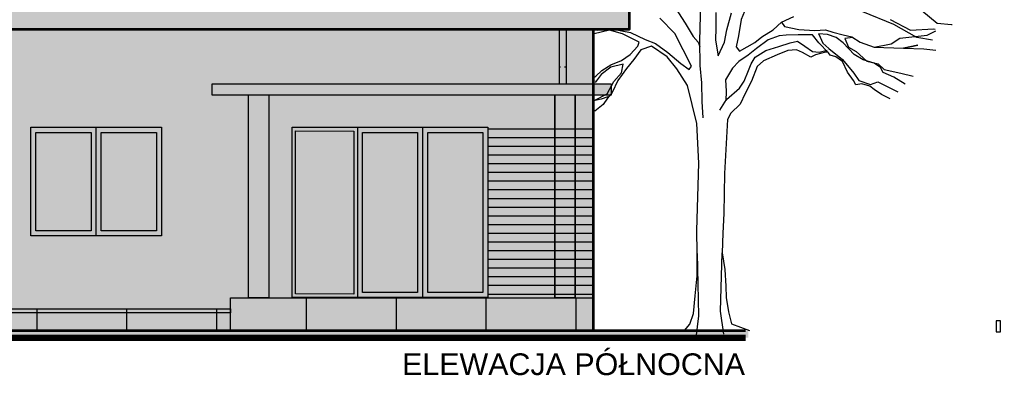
# Model space of a CAD drawing. Header units: millimetres. Extents: x -13512 to 8923, y -6533 to 5096.
# Drawn here: x -6463 to -5111, y -3148 to -2657 of the extents above; entities that cross this region are included whole.
import ezdxf

# ---------------------------------------------------------------- set-up
doc = ezdxf.new("R2010")
doc.units = ezdxf.units.MM
for name, color, linetype, lineweight in [('A-ELEWACJA CIENKA', 11, 'Continuous', 13), ('A-murowane', 3, 'Continuous', 35), ('A-RYS ELEWACJI', 30, 'Continuous', 35), ('A-wykończenie', 4, 'Continuous', 5), ('B-CEGŁA ale dr', 34, 'Continuous', 0), ('B-CIENIE', 251, 'Continuous', 0), ('B-DACHÓWKA', 250, 'Continuous', 0), ('B-materiały', 9, 'Continuous', 0), ('B-opis', 7, 'Continuous', 0), ('B-STOLARKA OKIENNA', 32, 'Continuous', 0), ('B-SZKŁO', 153, 'Continuous', 0)]:
    doc.layers.add(name, color=color, linetype=linetype, lineweight=lineweight)
doc.layers.add('B-BIAŁY ELEM', color=7, linetype='Continuous', lineweight=0, true_color=0xf0f0f0)
doc.styles.get("Standard").update_dxf_attribs({"font": 'arial.ttf'})

# ---------------------------------------------------------------- blocks, each defined once
blk = doc.blocks.new('A$C557A236E')
at = {"layer": 'B-materiały'}
for p, q in [((63.3, -524.4), (76.7, -544.7)), ((96.8, -569.4), (98.3, -517.4)), ((62.5, -559.1), (41.9, -537.8)), ((119.3, -530.3), (119.3, -551.5)), ((134.4, -553.9), (140.6, -530.8)), ((154.2, -540), (150.3, -562.4)), ((158.7, -528.8), (154.2, -540)), ((209.6, -543.6), (226.6, -535.5)), ((364.2, -546.6), (321.9, -529.3)), ((359.2, -539.8), (387.3, -554.5)), ((403, -527.6), (424.2, -545)), ((-43.8, -554.5), (-24.8, -552.9)), ((-24.8, -552.9), (1.6, -557.8)), ((76.7, -544.7), (87.8, -563.5)), ((119.3, -551.5), (118.6, -568.3)), ((131, -571.3), (134.4, -553.9)), ((182.7, -563.9), (198.1, -554)), ((198.1, -554), (209.6, -543.6)), ((209.6, -543.6), (213.7, -549.7)), ((213.7, -549.7), (233.3, -553.7)), ((233.3, -553.7), (255.7, -554.8)), ((255.7, -554.8), (270.2, -553.9)), ((270.2, -553.9), (280.3, -557.5)), ((396.1, -564.8), (364.2, -546.6)), ((387.3, -554.5), (419.2, -552.6)), ((419.2, -552.6), (421.2, -553.2)), ((424.2, -545), (444, -546.6)), ((444, -546.6), (444.8, -546.5)), ((-27.5, -554.6), (-48.7, -559.6)), ((-9.5, -559.7), (-27.5, -554.6)), ((13.6, -570.9), (-9.5, -559.7)), ((1.6, -557.8), (21.9, -567.3)), ((21.9, -567.3), (36, -573.1)), ((85.4, -604.3), (62.5, -559.1)), ((87.8, -563.5), (94.6, -571.1)), ((150.3, -562.4), (147.3, -577.6)), ((172.9, -571.4), (182.7, -563.9)), ((206.2, -562.2), (191.2, -568.1)), ((216.2, -561.4), (206.2, -562.2)), ((232.4, -560.9), (216.2, -561.4)), ((252.5, -561), (232.4, -560.9)), ((261.1, -572), (252.5, -561)), ((273.1, -560.5), (260.8, -559.7)), ((260.8, -559.7), (260.9, -560.2)), ((260.9, -560.2), (266.5, -572.5)), ((285, -564.7), (273.1, -560.5)), ((280.3, -557.5), (294.4, -561.1)), ((294.7, -572.2), (285, -564.7)), ((294.4, -561.1), (306.7, -563.6)), ((307.9, -564.6), (296.8, -566)), ((296.8, -566), (302.1, -578.2)), ((306.7, -563.6), (318.1, -571.1)), ((360.6, -573.4), (372.7, -565.8)), ((372.7, -565.8), (410.4, -561.3)), ((417.7, -568.3), (396.1, -564.8)), ((410.4, -561.3), (422.4, -555.3)), ((1.2, -588), (11.5, -576.5)), ((11.5, -576.5), (13.6, -570.9)), ((30.5, -576.6), (15.6, -581.5)), ((52.1, -591.2), (30.5, -576.6)), ((36, -573.1), (53.1, -585.5)), ((94.6, -571.1), (97, -577.1)), ((97.7, -603.4), (96.8, -569.4)), ((118.6, -568.3), (122.5, -590)), ((122.5, -590), (131, -571.3)), ((147.3, -577.6), (151.9, -583.6)), ((151.9, -583.6), (172.9, -571.4)), ((175.3, -579.7), (163.8, -588.9)), ((191.2, -568.1), (175.3, -579.7)), ((188.2, -582.7), (206, -577.3)), ((206, -577.3), (221.5, -571.8)), ((221.5, -571.8), (231.5, -569.9)), ((231.5, -569.9), (241.7, -576.4)), ((241.7, -576.4), (252.5, -583.9)), ((274.3, -585.6), (261.1, -572)), ((266.5, -572.5), (274.9, -579.7)), ((274.9, -579.7), (293.6, -595.2)), ((309.6, -588.1), (294.7, -572.2)), ((302.1, -578.2), (312.3, -584.1)), ((318.1, -571.1), (337.3, -577.9)), ((337.3, -577.9), (360.6, -573.4)), ((337.3, -577.9), (377.8, -579.4)), ((377.8, -579.4), (397.6, -575.1)), ((397.6, -575.1), (377.8, -579.4)), ((377.8, -579.4), (405.6, -580.2)), ((405.6, -580.2), (422.4, -582.1)), ((-10.9, -596.6), (1.2, -588)), ((15.6, -581.5), (5.9, -595.1)), ((65.4, -608.1), (52.1, -591.2)), ((53.1, -585.5), (70.8, -600.7)), ((163.8, -588.9), (150.6, -597.6)), ((168, -601.1), (173.4, -592)), ((173.4, -592), (188.2, -582.7)), ((203.5, -588.5), (184.7, -596.8)), ((218.4, -582.5), (203.5, -588.5)), ((230.1, -581.7), (218.4, -582.5)), ((238.6, -585.4), (230.1, -581.7)), ((249.9, -591.8), (238.6, -585.4)), ((256.5, -588.8), (249.9, -591.8)), ((252.5, -583.9), (261.5, -584.8)), ((270.4, -585.1), (256.5, -588.8)), ((261.5, -584.8), (272.6, -582.3)), ((274, -585.1), (270.4, -585.1)), ((276.7, -588.9), (274.3, -585.6)), ((284.5, -591.5), (276.7, -588.9)), ((293.6, -598), (284.5, -591.5)), ((322.1, -595.6), (309.6, -588.1)), ((312.3, -584.1), (327.1, -597.1)), ((-25.7, -605.4), (-38.9, -615.8)), ((-37.9, -610.2), (-25.8, -602.6)), ((-25.8, -602.6), (-10.9, -596.6)), ((-8.5, -601.6), (-25.7, -605.4)), ((-3.9, -607.6), (-15.8, -624.1)), ((-11, -613.4), (-8.5, -601.6)), ((5.9, -595.1), (-3.9, -607.6)), ((79.9, -630.7), (65.4, -608.1)), ((70.8, -600.7), (82.2, -608.8)), ((82.2, -608.8), (85.4, -604.3)), ((100, -627.4), (97.7, -603.4)), ((141.9, -606.8), (132.3, -623.1)), ((150.6, -597.6), (141.9, -606.8)), ((164.3, -610.1), (168, -601.1)), ((175.9, -604.8), (168.1, -625.1)), ((184.7, -596.8), (175.9, -604.8)), ((293.6, -595.2), (309.1, -613.8)), ((300.7, -612.3), (293.6, -598)), ((337.3, -600.2), (322.1, -595.6)), ((327.1, -597.1), (342.9, -601.2)), ((345.8, -606.1), (337.3, -600.2)), ((342.9, -601.2), (350.9, -608.8)), ((349.9, -612.8), (345.8, -606.1)), ((-49, -619.8), (-46.1, -618.2)), ((-38.9, -615.8), (-47, -626.6)), ((-46.1, -618.2), (-37.9, -610.2)), ((-21.3, -625.4), (-11, -613.4)), ((158, -624.8), (164.3, -610.1)), ((308.8, -623.8), (300.7, -612.3)), ((309.1, -613.8), (316.1, -624.2)), ((364.6, -619.6), (349.9, -612.8)), ((350.9, -608.8), (373.9, -613.8)), ((380, -629), (364.6, -619.6)), ((373.9, -613.8), (391.2, -617.9)), ((-30.9, -642.4), (-21.3, -625.4)), ((-15.8, -624.1), (-23.7, -640.5)), ((93, -683.4), (79.9, -630.7)), ((100.1, -653.1), (100, -627.4)), ((132.3, -623.1), (133.3, -638.8)), ((134, -650.2), (151.5, -634.5)), ((151.5, -634.5), (158, -624.8)), ((168.1, -625.1), (159.6, -642.1)), ((311.8, -629.9), (308.8, -623.8)), ((320.1, -628.6), (311.8, -629.9)), ((316.1, -624.2), (332.4, -629.4)), ((331.4, -631.7), (320.1, -628.6)), ((337.1, -636.5), (331.4, -631.7)), ((332.4, -629.4), (342.4, -625.8)), ((342.4, -625.8), (364.4, -637)), ((-47.7, -651.3), (-30.9, -642.4)), ((-29.7, -646.3), (-39.1, -649.9)), ((-30.2, -648.5), (-36.2, -657.1)), ((-23.7, -640.5), (-30.2, -648.5)), ((133.3, -638.8), (132.9, -652)), ((159.6, -642.1), (152.7, -656.8)), ((347.3, -643.5), (337.1, -636.5)), ((359.5, -649.5), (347.3, -643.5)), ((364.4, -637), (369.7, -639.4)), ((-39.1, -649.9), (-51.4, -652.4)), ((-36.2, -657.1), (-47.7, -666.3)), ((101.7, -675.4), (100.1, -653.1)), ((124.4, -664.8), (134, -650.2)), ((152.7, -656.8), (139.6, -668.9)), ((139.6, -668.9), (135.3, -677.9)), ((95.5, -738.1), (93, -683.4)), ((135.3, -677.9), (130.8, -752.4)), ((92.8, -830.9), (95.5, -738.1)), ((130.8, -752.4), (130.2, -807.6)), ((130.2, -807.6), (128.6, -834.5)), ((93.5, -861.6), (92.8, -830.9)), ((128.6, -834.5), (127.6, -861.9)), ((93.2, -893.5), (93.5, -861.6)), ((94.6, -904.6), (93.6, -862.7)), ((125.7, -942.4), (127.6, -861.9)), ((127.6, -861.9), (131.6, -884.7)), ((131.6, -884.7), (132.7, -907.6)), ((90.6, -920.9), (93.2, -893.5)), ((95.7, -948.7), (94.6, -904.6)), ((132.7, -907.6), (133.1, -923.2)), ((88.4, -945.5), (90.6, -920.9)), ((133.1, -923.2), (136.4, -943.2)), ((83.2, -960.2), (88.4, -945.5)), ((129.9, -974.1), (125.7, -942.4)), ((136.4, -943.2), (140.7, -959.9)), ((92, -979), (95.7, -948.7)), ((76.1, -968.8), (83.2, -960.2)), ((140.7, -959.9), (165.5, -968.8))]:
    blk.add_line(p, q, dxfattribs=at)

msp = doc.modelspace()

# ---------------------------------------------------------------- hatches: boundary and pattern name
at = {"layer": 'A-ELEWACJA CIENKA'}
h = msp.add_hatch(dxfattribs=at)
h.set_pattern_fill('ANGLE', color=256)
h.set_pattern_definition([(0, (8985.34, 2658.096), (0, 6.985), [5.08, -1.905]), (90, (8985.34, 2658.096), (-6.985, 4e-16), [5.08, -1.905])])
h.paths.add_polyline_path([(-5719.21, -2722.23), (-5709.21, -2722.23), (-5709.21, -2723.51), (-5719.21, -2723.51)])
h.paths.add_polyline_path([(-5709.21, -2722.23), (-5708.12, -2722.23), (-5708.12, -2723.51), (-5709.21, -2723.51)])
h.paths.add_polyline_path([(-5720.36, -2722.23), (-5719.21, -2722.23), (-5719.21, -2723.51), (-5720.36, -2723.51)])
at = {"layer": 'A-ELEWACJA CIENKA', "transparency": 33554643}
h = msp.add_hatch(dxfattribs=at)
h.set_pattern_fill('_USER', color=256, scale=12, pattern_type=0)
h.set_pattern_definition([(0, (0, 0), (0, 12), [])])
h.paths.add_polyline_path([(-5672.53, -2804.83), (-5817.46, -2805.32), (-6087.33, -2806.56), (-6087.4, -2805.94), (-5817.4, -2805.94), (-5817.4, -3041.37), (-5672.4, -3041.37)])
at = {"layer": 'A-ELEWACJA CIENKA', "true_color": 0x3b3b3b}
h = msp.add_hatch(color=250, dxfattribs=at)
h.dxf.hatch_style = 1
h.paths.add_polyline_path([(-6449.41, -2955.94), (-6264.67, -2955.94), (-6264.67, -2958.94), (-6449.51, -2958.94), (-6449.4, -2958.94), (-6449.4, -2955.94)])
at = {"layer": 'A-ELEWACJA CIENKA'}
h = msp.add_hatch(dxfattribs=at)
h.set_pattern_fill('LINE', color=256, scale=39, angle=90)
h.paths.add_polyline_path([(-5719.21, -3041.37), (-6172.4, -3041.37), (-6172.4, -3086.37), (-5672.4, -3086.37), (-5672.4, -3041.37), (-5709.21, -3041.37), (-5709.21, -3066.02), (-5719.21, -3066.02)])
h = msp.add_hatch(dxfattribs=at)
h.set_pattern_fill('LINE', color=256, scale=39, angle=90)
h.paths.add_polyline_path([(-6172.4, -3056.37), (-6962.4, -3056.37), (-6962.4, -3086.37), (-6172.4, -3086.37)])
h.paths.add_polyline_path([(-6962.4, -3056.37), (-6962.4, -3061.92)])
at = {"layer": 'A-murowane'}
h = msp.add_hatch(color=256, dxfattribs=at)
h.dxf.hatch_style = 1
h.paths.add_polyline_path([(-6128.97, -2740.77), (-5666.91, -2740.77), (-5666.91, -2743.42), (-6128.97, -2743.42)])
h.paths.add_polyline_path([(-6522.97, -2740.87), (-6128.97, -2740.66), (-6128.97, -2743.42), (-6522.97, -2743.42)])
h.paths.add_polyline_path([(-6977.4, -2740.77), (-6522.97, -2740.77), (-6522.97, -2743.42), (-6977.4, -2743.42)])
at = {"layer": 'B-BIAŁY ELEM', "transparency": 33554687}
h = msp.add_hatch(color=256, dxfattribs=at)
h.dxf.hatch_style = 1
h.paths.add_polyline_path([(-5672.4, -2670.37), (-6126.4, -2670.37), (-6972.4, -2670.37), (-6972.4, -2804.37), (-6972.4, -2954.37), (-6972.4, -3056.37), (-6962.4, -3056.37), (-6172.4, -3056.37), (-6172.4, -3041.37), (-6087.4, -3041.37), (-6087.4, -2805.94), (-6087.4, -2806.69), (-5672.4, -2805.19)])
h.paths.add_polyline_path([(-6722.4, -2805.94), (-6722.4, -2955.94), (-6812.4, -2955.94), (-6812.4, -2805.94)], flags=16)
h.paths.add_polyline_path([(-6729.4, -2812.94), (-6729.4, -2948.94), (-6805.4, -2948.94), (-6805.4, -2812.94)], flags=0)
h.paths.add_polyline_path([(-6447.4, -2805.94), (-6267.4, -2805.94), (-6267.4, -2955.94), (-6447.4, -2955.94)], flags=16)
h.paths.add_polyline_path([(-6440.4, -2812.94), (-6364.4, -2812.94), (-6364.4, -2948.94), (-6440.4, -2948.94)], flags=0)
h.paths.add_polyline_path([(-6350.4, -2812.94), (-6274.4, -2812.94), (-6274.4, -2948.94), (-6350.4, -2948.94)], flags=0)
at = {"layer": 'B-CEGŁA ale dr'}
h = msp.add_hatch(color=256, dxfattribs=at)
h.dxf.hatch_style = 1
h.paths.add_polyline_path([(-6197.4, -2745.8), (-5647.4, -2745.8), (-5647.4, -2761.8), (-6197.4, -2761.8)])
h = msp.add_hatch(color=256, dxfattribs=at)
h.dxf.hatch_style = 1
h.paths.add_polyline_path([(-6087.4, -2806.69), (-6087.4, -2805.94), (-5817.4, -2805.94), (-5817.4, -3041.37), (-5672.4, -3041.37), (-5672.4, -2805.19)])
at = {"layer": 'B-CIENIE', "transparency": 33554470}
h = msp.add_hatch(color=0, dxfattribs=at)
h.dxf.hatch_style = 1
h.paths.add_polyline_path([(-6972.4, -2670.37), (-5671.91, -2670.19), (-5671.91, -2690.98), (-6972.4, -2691.34)])
at = {"layer": 'B-CIENIE', "transparency": 33554503}
h = msp.add_hatch(color=0, dxfattribs=at)
h.dxf.hatch_style = 1
h.paths.add_polyline_path([(-6002.45, -2810.95), (-6082.4, -2810.95), (-6082.4, -2815.55), (-6005.9, -2814.5), (-6005.9, -3034.9), (-6002.45, -3035.94)])
h = msp.add_hatch(color=0, dxfattribs=at)
h.dxf.hatch_style = 1
h.paths.add_polyline_path([(-6363.91, -2812.95), (-6439.91, -2812.95), (-6439.91, -2817.55), (-6366.86, -2817.55), (-6366.86, -2948.95), (-6363.91, -2948.95)])
h = msp.add_hatch(color=0, dxfattribs=at)
h.dxf.hatch_style = 1
h.paths.add_polyline_path([(-6273.91, -2812.95), (-6349.91, -2812.95), (-6349.91, -2817.55), (-6276.86, -2817.55), (-6276.86, -2948.95), (-6273.91, -2948.95)])
h = msp.add_hatch(color=0, dxfattribs=at)
h.dxf.hatch_style = 1
h.paths.add_polyline_path([(-5913.91, -2812.95), (-5989.91, -2812.95), (-5989.91, -2817.55), (-5916.86, -2817.55), (-5916.86, -3033.94), (-5913.91, -3033.94)])
h = msp.add_hatch(color=0, dxfattribs=at)
h.dxf.hatch_style = 1
h.paths.add_polyline_path([(-5824.4, -2812.94), (-5899.91, -2812.95), (-5899.91, -2817.55), (-5827.23, -2817.55), (-5827.53, -3033.94), (-5824.4, -3033.94)])
at = {"layer": 'B-CIENIE', "true_color": 0x000000, "transparency": 33554666}
h = msp.add_hatch(color=18, dxfattribs=at)
h.dxf.hatch_style = 1
h.paths.add_polyline_path([(-6962.89, -3056.37), (-6172.4, -3056.37), (-6172.4, -3061.92), (-6962.89, -3061.92)])
at = {"layer": 'B-DACHÓWKA', "transparency": 33554636}
h = msp.add_hatch(color=256, dxfattribs=at)
h.dxf.hatch_style = 1
h.paths.add_polyline_path([(-5622.4, -2644.3), (-7022.4, -2644.3), (-7022.4, -2670.37), (-5622.4, -2670.37)])
h = msp.add_hatch(color=256, dxfattribs=at)
h.dxf.hatch_style = 1
h.paths.add_polyline_path([(-6147.4, -3041.37), (-6147.4, -2761.02), (-6119.4, -2761.02), (-6119.4, -3041.37)])
h = msp.add_hatch(color=256, dxfattribs=at)
h.dxf.hatch_style = 1
h.paths.add_polyline_path([(-5725.4, -3041.37), (-5725.4, -2761.02), (-5697.4, -2761.02), (-5697.4, -3041.37)])
h = msp.add_hatch(color=256, dxfattribs=at)
h.dxf.hatch_style = 1
h.paths.add_polyline_path([(-6172.4, -3041.33), (-5672.4, -3041.33), (-5672.4, -3086.33), (-6172.4, -3086.33)])
h = msp.add_hatch(color=256, dxfattribs=at)
h.dxf.hatch_style = 1
h.paths.add_polyline_path([(-6172.4, -3086.37), (-6172.4, -3061.92), (-6962.4, -3061.92), (-6962.4, -3086.37)])
at = {"layer": 'B-materiały'}
h = msp.add_hatch(dxfattribs=at)
h.set_pattern_fill('AR-HBONE', color=256, scale=0.1)
h.set_pattern_definition([(45, (-12201.442, -190.132), (1e-15, 14.36841), [30.48, -10.16]), (135, (-12194.258, -182.948), (1e-15, 14.36841), [30.48, -10.16])])
h.paths.add_polyline_path([(-5458.36, -3096.37), (-7192.4, -3096.37), (-7192.4, -3086.37), (-5458.36, -3086.37)])
at = {"layer": 'B-STOLARKA OKIENNA', "true_color": 0x636466, "transparency": 33554687}
h = msp.add_hatch(color=251, dxfattribs=at)
h.dxf.hatch_style = 1
h.paths.add_polyline_path([(-5719.21, -2670.37), (-5709.21, -2670.37), (-5709.21, -2745.8), (-5719.21, -2745.8)])
at = {"layer": 'B-STOLARKA OKIENNA', "transparency": 33554628}
h = msp.add_hatch(color=256, dxfattribs=at)
h.dxf.hatch_style = 1
h.paths.add_polyline_path([(-6281.32, -2948.94), (-6350.4, -2948.94), (-6350.4, -2819.78), (-6357.4, -2819.78), (-6357.4, -2955.94), (-6281.32, -2955.94)], flags=17)
h.paths.add_polyline_path([(-6357.4, -2819.78), (-6364.4, -2819.78), (-6364.4, -2948.94), (-6440.4, -2948.94), (-6440.4, -2819.78), (-6447.4, -2819.78), (-6447.4, -2955.94), (-6357.4, -2955.94)])
h.paths.add_polyline_path([(-6357.4, -2805.94), (-6447.4, -2805.94), (-6447.4, -2819.78), (-6440.4, -2819.78), (-6440.4, -2812.94), (-6364.4, -2812.94), (-6364.4, -2819.78), (-6357.4, -2819.78)])
h.paths.add_polyline_path([(-6267.4, -2805.94), (-6357.4, -2805.94), (-6357.4, -2819.78), (-6350.4, -2819.78), (-6350.4, -2812.94), (-6274.4, -2812.94), (-6274.4, -2948.94), (-6281.32, -2948.94), (-6281.32, -2955.94), (-6267.4, -2955.94)])
h = msp.add_hatch(color=256, dxfattribs=at)
h.dxf.hatch_style = 1
h.paths.add_polyline_path([(-5907.4, -2805.94), (-5997.4, -2805.94), (-5997.4, -3040.94), (-5907.4, -3040.94)])
h.paths.add_polyline_path([(-5914.4, -2812.94), (-5914.4, -3033.94), (-5990.4, -3033.94), (-5990.4, -2812.94)], flags=16)
h.paths.add_polyline_path([(-5907.4, -3040.94), (-5817.4, -3040.94), (-5817.4, -2805.94), (-5907.4, -2805.94)])
h.paths.add_polyline_path([(-5900.4, -2812.94), (-5824.4, -2812.94), (-5824.4, -3033.94), (-5900.4, -3033.94)], flags=16)
h.paths.add_polyline_path([(-6087.4, -2805.94), (-6087.4, -3040.94), (-5997.4, -3040.94), (-5997.4, -2805.94)])
h.paths.add_polyline_path([(-6002.44, -2811.15), (-6002.44, -3036.15), (-6082.4, -3035.94), (-6082.4, -2810.94)], flags=16)
at = {"layer": 'B-SZKŁO', "transparency": 33554544}
h = msp.add_hatch(color=256, dxfattribs=at)
h.dxf.hatch_style = 1
h.paths.add_polyline_path([(-6002.54, -3035.94), (-6082.4, -3035.94), (-6082.4, -2810.95), (-6002.54, -2810.95)])
h = msp.add_hatch(color=256, dxfattribs=at)
h.dxf.hatch_style = 1
h.paths.add_polyline_path([(-6364.4, -2948.95), (-6440.4, -2948.95), (-6440.4, -2812.95), (-6364.4, -2812.95)])
h = msp.add_hatch(color=256, dxfattribs=at)
h.dxf.hatch_style = 1
h.paths.add_polyline_path([(-6274.4, -2948.95), (-6350.4, -2948.95), (-6350.4, -2812.95), (-6274.4, -2812.95)])
h = msp.add_hatch(color=256, dxfattribs=at)
h.dxf.hatch_style = 1
h.paths.add_polyline_path([(-5914.4, -3033.94), (-5990.4, -3033.94), (-5990.4, -2812.95), (-5914.4, -2812.95)])
h = msp.add_hatch(color=256, dxfattribs=at)
h.dxf.hatch_style = 1
h.paths.add_polyline_path([(-5824.4, -3033.94), (-5900.4, -3033.94), (-5900.4, -2812.95), (-5824.4, -2812.95)])

# ---------------------------------------------------------------- linework, layer by layer
at = {"layer": 'A-ELEWACJA CIENKA'}
for p, q in [((-6357.4, -2955.94), (-6357.4, -2805.94)), ((-5997.4, -2805.94), (-5997.4, -3040.94)), ((-5997.4, -2805.94), (-5817.4, -2805.94)), ((-5907.4, -2805.94), (-5907.4, -3040.94)), ((-6172.4, -3041.37), (-5672.4, -3041.37)), ((-6172.4, -3086.37), (-6172.4, -3041.37)), ((-6147.4, -3041.37), (-6119.4, -3041.37)), ((-5672.4, -3086.37), (-6172.4, -3086.37)), ((-6087.4, -3086.37), (-5672.4, -3086.37)), ((-6054.21, -3086.37), (-6067.4, -3086.37))]:
    msp.add_line(p, q, dxfattribs=at)
for points in [[(-7022.4, -2644.3), (-5622.4, -2644.3), (-5622.4, -2670.37), (-7022.4, -2670.37)], [(-5709.21, -2670.37), (-5719.21, -2670.37), (-5719.21, -2745.8), (-5709.21, -2745.8)], [(-6197.4, -2745.8), (-5647.4, -2745.8), (-5647.4, -2761.8), (-6197.4, -2761.8)], [(-6147.4, -3041.37), (-6147.4, -2761.02), (-6119.4, -2761.02), (-6119.4, -3041.37)], [(-5725.4, -3041.37), (-5725.4, -2761.02), (-5697.4, -2761.02), (-5697.4, -3041.37)], [(-5725.4, -3041.37), (-5725.4, -2761.02), (-5697.4, -2761.02), (-5697.4, -3041.37)], [(-5697.4, -3041.37), (-5697.4, -2761.8), (-5725.4, -2761.8), (-5725.4, -3041.37)], [(-6447.4, -2805.94), (-6267.4, -2805.94), (-6267.4, -2955.94), (-6447.4, -2955.94)], [(-6087.4, -2805.94), (-5817.4, -2805.94), (-5817.4, -3040.94), (-6087.4, -3040.94)], [(-6002.44, -3036.15), (-6082.4, -3035.94), (-6082.4, -2810.94), (-6002.44, -2811.15)], [(-6364.4, -2948.94), (-6440.4, -2948.94), (-6440.4, -2812.94), (-6364.4, -2812.94)], [(-6350.4, -2812.94), (-6274.4, -2812.94), (-6274.4, -2948.94), (-6350.4, -2948.94)], [(-5914.4, -3033.94), (-5990.4, -3033.94), (-5990.4, -2812.94), (-5914.4, -2812.94)], [(-5900.4, -3033.94), (-5900.4, -2812.94), (-5824.4, -2812.94), (-5824.4, -3033.94)], [(-6172.4, -3041.37), (-5672.4, -3041.37), (-5672.4, -3086.37), (-6172.4, -3086.37)], [(-6172.4, -3041.37), (-5672.4, -3041.37), (-5672.4, -3086.37), (-6172.4, -3086.37)], [(-5672.4, -3041.37), (-5672.4, -3041.37), (-5672.4, -3071.37), (-5672.4, -3071.37)], [(-5117.15, -3087.96), (-5111.15, -3087.96), (-5111.15, -3072.96), (-5117.15, -3072.96)]]:
    msp.add_lwpolyline(points, close=True, dxfattribs=at)
at = {"layer": 'A-RYS ELEWACJI'}
for p, q in [((-5672.4, -2670.37), (-5672.4, -3056.37)), ((-7192.4, -3086.37), (-5462.34, -3086.37))]:
    msp.add_line(p, q, dxfattribs=at)
for points in [[(-7022.4, -2636.63), (-6126.4, -2636.63), (-7022.4, -2636.63), (-7022.4, -2670.37), (-6126.4, -2670.37)], [(-6126.4, -2670.37), (-5622.4, -2670.37), (-5622.4, -2636.63), (-6126.4, -2636.63), (-5622.4, -2636.63)], [(-5672.4, -3056.37), (-5672.4, -3056.37), (-5672.4, -3086.37)]]:
    msp.add_lwpolyline(points, dxfattribs=at)
at = {"layer": 'A-wykończenie', "lineweight": 120}
msp.add_line((-7192.4, -3096.37), (-5462.34, -3096.37), dxfattribs=at)
at = {"layer": 'B-CEGŁA ale dr'}
msp.add_lwpolyline([(-6147.4, -2761.8), (-6197.4, -2761.8), (-6197.4, -2745.8), (-5647.4, -2745.8), (-5647.4, -2761.8), (-6197.4, -2761.8)], dxfattribs=at)
at = {"layer": 'B-CIENIE', "color": 18, "true_color": 0x000000, "transparency": 33554503}
msp.add_lwpolyline([(-6962.89, -3056.37), (-6172.4, -3056.37), (-6172.4, -3061.92), (-6962.89, -3061.92), (-6962.89, -3056.37)], dxfattribs=at)

# ---------------------------------------------------------------- block references
at = {"layer": 'A-ELEWACJA CIENKA'}
msp.add_blockref('A$C557A236E', (-5622.4, -2117.4), dxfattribs=at)

# ---------------------------------------------------------------- texts
at = {"layer": 'B-opis', "insert": (-5935.79, -3117.87), "char_height": 30, "attachment_point": 1}
msp.add_mtext_dynamic_manual_height_columns('ELEWACJA PÓŁNOCNA', width=1113.5761, gutter_width=12.5, heights=[0], dxfattribs=at)

doc.saveas('drawing.dxf')
